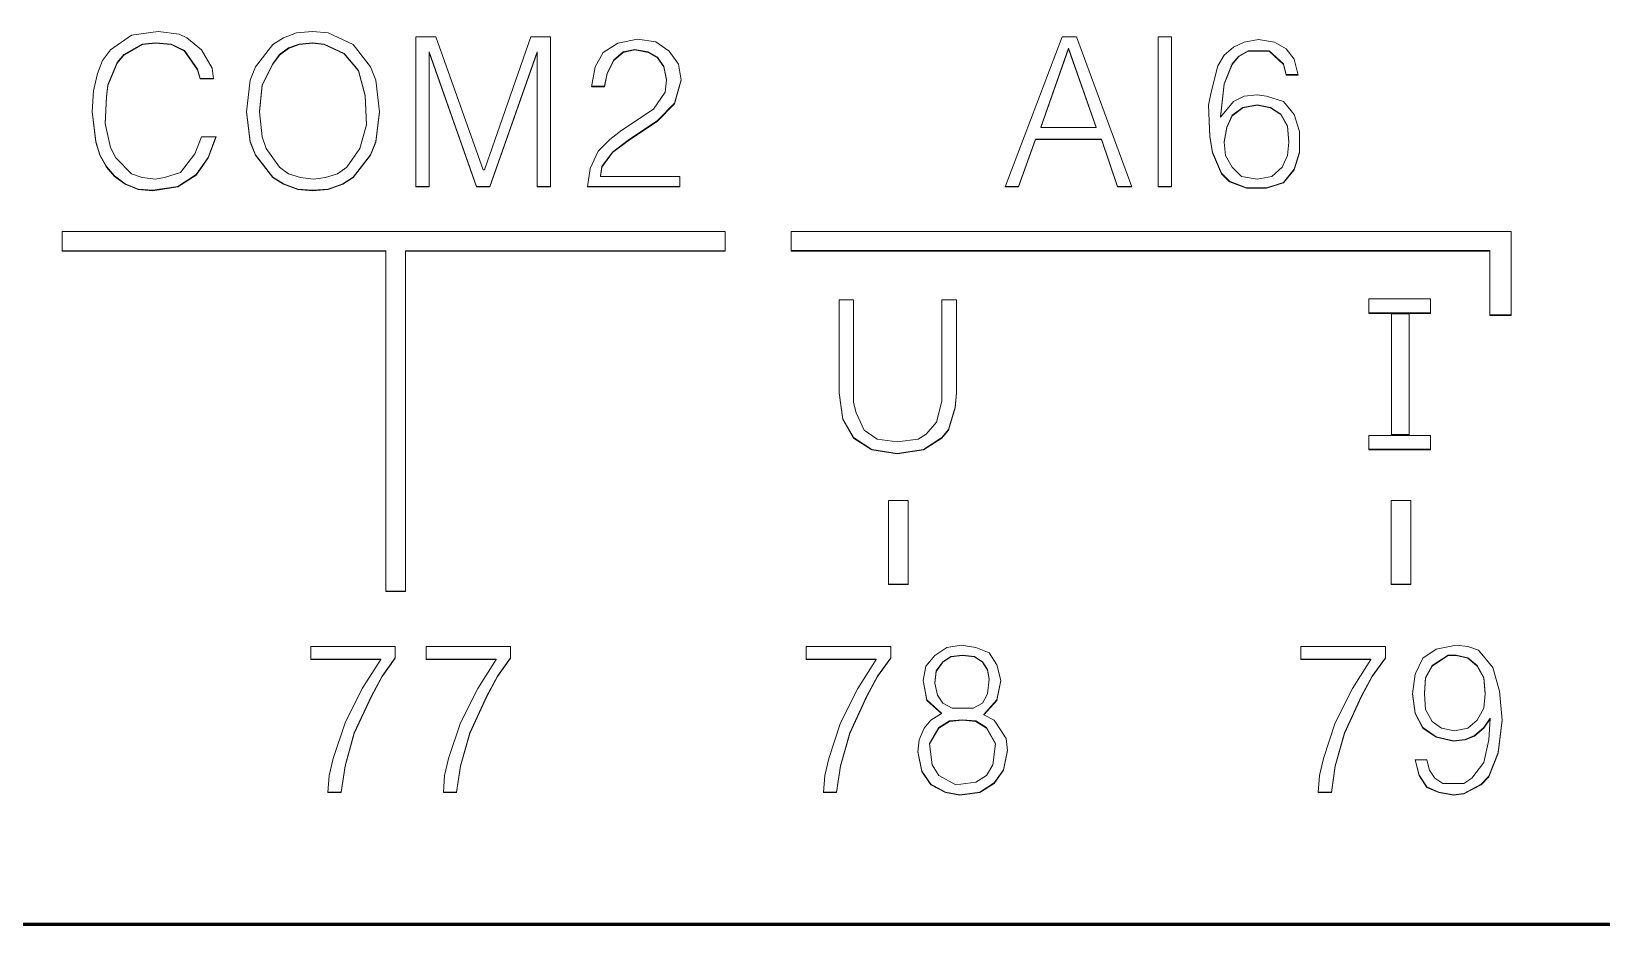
# Model space of a CAD drawing. Header units: millimetres. Extents: x 0 to 53000, y -591 to 24400.
# Drawn here: x 2863.5 to 2879.37, y 2871 to 2880.02 of the extents above; entities that cross this region are included whole.
import ezdxf
from ezdxf.enums import TextEntityAlignment as Align

# ---------------------------------------------------------------- set-up
doc = ezdxf.new("R2010")
doc.units = ezdxf.units.MM
doc.linetypes.add('K5LT_BASIC', pattern=[0])
doc.linetypes.add('K5LT_THIN', pattern=[0])
doc.layers.add('Основная', color=7, linetype='Continuous', lineweight=30)
doc.styles.add('текст', font='isocpeui.ttf')

# ---------------------------------------------------------------- blocks, each defined once
blk = doc.blocks.new('Программируемое реле ПР102')
at = {"layer": 'Основная', "linetype": 'K5LT_THIN', "lineweight": 18}
for p, q in [((76.343, -25.015), (76.13, -25.162)), ((76.61, -24.975), (76.343, -25.015)), ((76.823, -25.002), (76.61, -24.975)), ((76.903, -25.042), (76.823, -25.002)), ((77.05, -25.162), (76.903, -25.042)), ((77.877, -25.042), (77.77, -25.109)), ((78.01, -24.989), (77.877, -25.042)), ((78.17, -24.975), (78.01, -24.989)), ((78.33, -24.989), (78.17, -24.975)), ((78.583, -25.109), (78.33, -24.989)), ((79.417, -25.029), (79.217, -25.029)), ((79.217, -25.029), (79.217, -26.546)), ((79.897, -26.373), (79.417, -25.029)), ((80.377, -25.029), (79.91, -26.373)), ((80.577, -25.029), (80.377, -25.029)), ((80.577, -26.546), (80.577, -25.029)), ((81.457, -25.055), (81.257, -25.095)), ((81.643, -25.082), (81.457, -25.055)), ((85.747, -25.03), (85.173, -26.547)), ((85.893, -25.03), (85.747, -25.03)), ((86.453, -26.547), (85.893, -25.03)), ((86.853, -25.03), (86.72, -25.03)), ((86.72, -25.03), (86.72, -26.547)), ((86.853, -26.547), (86.853, -25.03)), ((87.733, -25.056), (87.587, -25.083)), ((87.893, -25.083), (87.733, -25.056)), ((76.13, -25.162), (76.05, -25.268)), ((76.197, -25.29), (76.263, -25.21)), ((76.197, -25.295), (76.263, -25.215)), ((76.263, -25.21), (76.45, -25.103)), ((76.263, -25.215), (76.45, -25.109)), ((76.263, -25.21), (76.263, -25.215)), ((76.45, -25.103), (76.583, -25.09)), ((76.45, -25.109), (76.583, -25.095)), ((76.45, -25.103), (76.45, -25.109)), ((76.583, -25.09), (76.583, -25.095)), ((76.583, -25.09), (76.743, -25.103)), ((76.583, -25.095), (76.743, -25.109)), ((76.743, -25.103), (76.743, -25.109)), ((76.743, -25.103), (76.877, -25.17)), ((76.743, -25.109), (76.877, -25.175)), ((76.877, -25.17), (76.877, -25.175)), ((76.877, -25.17), (77.01, -25.356)), ((76.877, -25.175), (77.01, -25.362)), ((77.157, -25.348), (77.05, -25.162)), ((77.77, -25.109), (77.597, -25.335)), ((77.77, -25.303), (77.837, -25.21)), ((77.77, -25.308), (77.837, -25.215)), ((77.837, -25.21), (77.93, -25.143)), ((77.837, -25.215), (77.93, -25.149)), ((77.837, -25.21), (77.837, -25.215)), ((77.93, -25.143), (78.037, -25.103)), ((77.93, -25.149), (78.037, -25.109)), ((77.93, -25.143), (77.93, -25.149)), ((78.037, -25.103), (78.17, -25.09)), ((78.037, -25.109), (78.17, -25.095)), ((78.037, -25.103), (78.037, -25.109)), ((78.17, -25.09), (78.17, -25.095)), ((78.17, -25.09), (78.29, -25.103)), ((78.17, -25.095), (78.29, -25.109)), ((78.29, -25.103), (78.29, -25.109)), ((78.29, -25.103), (78.49, -25.197)), ((78.29, -25.109), (78.49, -25.202)), ((78.49, -25.197), (78.49, -25.202)), ((78.49, -25.197), (78.637, -25.37)), ((78.49, -25.202), (78.637, -25.375)), ((78.757, -25.335), (78.583, -25.109)), ((79.35, -25.183), (79.83, -26.541)), ((79.35, -25.183), (79.35, -25.188)), ((79.35, -25.188), (79.83, -26.546)), ((79.35, -26.546), (79.35, -25.188)), ((79.963, -26.541), (80.443, -25.183)), ((79.963, -26.546), (80.443, -25.188)), ((80.443, -25.183), (80.443, -25.188)), ((80.443, -25.188), (80.443, -26.546)), ((81.11, -25.188), (81.03, -25.335)), ((81.257, -25.095), (81.11, -25.188)), ((81.217, -25.263), (81.31, -25.183)), ((81.217, -25.268), (81.31, -25.188)), ((81.31, -25.183), (81.43, -25.157)), ((81.31, -25.188), (81.43, -25.162)), ((81.31, -25.183), (81.31, -25.188)), ((81.43, -25.157), (81.563, -25.183)), ((81.43, -25.157), (81.43, -25.162)), ((81.43, -25.162), (81.563, -25.188)), ((81.563, -25.183), (81.563, -25.188)), ((81.563, -25.183), (81.657, -25.236)), ((81.563, -25.188), (81.657, -25.242)), ((81.777, -25.175), (81.643, -25.082)), ((81.87, -25.308), (81.777, -25.175)), ((85.533, -25.943), (85.813, -25.144)), ((85.533, -25.948), (85.813, -25.15)), ((85.813, -25.144), (85.813, -25.15)), ((85.813, -25.144), (86.093, -25.943)), ((85.813, -25.15), (86.093, -25.948)), ((87.387, -25.216), (87.32, -25.323)), ((87.48, -25.136), (87.387, -25.216)), ((87.467, -25.304), (87.533, -25.224)), ((87.467, -25.309), (87.533, -25.229)), ((87.587, -25.083), (87.48, -25.136)), ((87.533, -25.224), (87.627, -25.171)), ((87.533, -25.229), (87.627, -25.176)), ((87.533, -25.224), (87.533, -25.229)), ((87.627, -25.171), (87.627, -25.176)), ((87.627, -25.171), (87.84, -25.171)), ((87.627, -25.176), (87.84, -25.176)), ((87.84, -25.171), (87.987, -25.304)), ((87.84, -25.171), (87.84, -25.176)), ((87.84, -25.176), (87.987, -25.309)), ((88.013, -25.15), (87.893, -25.083)), ((88.093, -25.256), (88.013, -25.15)), ((76.05, -25.268), (75.997, -25.401)), ((76.103, -25.516), (76.197, -25.29)), ((76.103, -25.521), (76.197, -25.295)), ((76.197, -25.29), (76.197, -25.295)), ((77.01, -25.356), (77.01, -25.362)), ((77.01, -25.356), (77.037, -25.45)), ((77.01, -25.362), (77.037, -25.455)), ((77.17, -25.455), (77.157, -25.348)), ((77.597, -25.335), (77.543, -25.468)), ((77.663, -25.516), (77.77, -25.303)), ((77.663, -25.521), (77.77, -25.308)), ((77.77, -25.303), (77.77, -25.308)), ((78.637, -25.37), (78.703, -25.623)), ((78.637, -25.37), (78.637, -25.375)), ((78.637, -25.375), (78.703, -25.628)), ((78.81, -25.468), (78.757, -25.335)), ((81.03, -25.335), (80.99, -25.535)), ((81.15, -25.396), (81.217, -25.263)), ((81.15, -25.401), (81.217, -25.268)), ((81.217, -25.263), (81.217, -25.268)), ((81.657, -25.236), (81.723, -25.33)), ((81.657, -25.236), (81.657, -25.242)), ((81.657, -25.242), (81.723, -25.335)), ((81.723, -25.33), (81.75, -25.463)), ((81.723, -25.33), (81.723, -25.335)), ((81.723, -25.335), (81.75, -25.468)), ((81.897, -25.468), (81.87, -25.308)), ((87.32, -25.323), (87.253, -25.589)), ((87.387, -25.504), (87.467, -25.304)), ((87.387, -25.509), (87.467, -25.309)), ((87.467, -25.304), (87.467, -25.309)), ((87.987, -25.304), (87.987, -25.309)), ((87.987, -25.304), (88.013, -25.411)), ((87.987, -25.309), (88.013, -25.416)), ((88.133, -25.416), (88.093, -25.256)), ((75.997, -25.401), (75.957, -25.575)), ((76.09, -25.636), (76.103, -25.516)), ((76.09, -25.641), (76.103, -25.521)), ((76.103, -25.516), (76.103, -25.521)), ((77.037, -25.45), (77.037, -25.455)), ((77.037, -25.45), (77.169, -25.45)), ((77.037, -25.455), (77.17, -25.455)), ((77.543, -25.468), (77.503, -25.788)), ((77.637, -25.782), (77.663, -25.516)), ((77.637, -25.788), (77.663, -25.521)), ((77.663, -25.516), (77.663, -25.521)), ((78.85, -25.788), (78.81, -25.468)), ((80.99, -25.535), (81.123, -25.535)), ((80.991, -25.529), (81.123, -25.529)), ((81.123, -25.529), (81.15, -25.396)), ((81.123, -25.535), (81.15, -25.401)), ((81.123, -25.529), (81.123, -25.535)), ((81.15, -25.396), (81.15, -25.401)), ((81.75, -25.468), (81.737, -25.588)), ((81.75, -25.463), (81.75, -25.468)), ((81.83, -25.702), (81.896, -25.465)), ((81.83, -25.708), (81.897, -25.468)), ((87.347, -25.837), (87.387, -25.504)), ((87.347, -25.842), (87.387, -25.509)), ((87.387, -25.504), (87.387, -25.509)), ((88.013, -25.411), (88.013, -25.416)), ((88.013, -25.411), (88.132, -25.411)), ((88.013, -25.416), (88.133, -25.416)), ((75.957, -25.575), (75.943, -25.788)), ((76.077, -25.902), (76.09, -25.636)), ((76.077, -25.907), (76.09, -25.641)), ((76.09, -25.636), (76.09, -25.641)), ((78.703, -25.623), (78.717, -25.915)), ((78.703, -25.623), (78.703, -25.628)), ((78.703, -25.628), (78.717, -25.921)), ((81.737, -25.588), (81.617, -25.761)), ((81.657, -25.876), (81.83, -25.702)), ((81.657, -25.881), (81.83, -25.708)), ((81.83, -25.702), (81.83, -25.708)), ((87.253, -25.589), (87.227, -25.722)), ((87.48, -25.682), (87.347, -25.842)), ((87.587, -25.629), (87.48, -25.682)), ((87.72, -25.615), (87.587, -25.629)), ((87.813, -25.629), (87.72, -25.615)), ((87.987, -25.682), (87.813, -25.629)), ((88.093, -25.815), (87.987, -25.682)), ((75.943, -25.784), (75.983, -26.089)), ((75.943, -25.788), (75.983, -26.094)), ((77.503, -25.788), (77.543, -26.094)), ((77.504, -25.785), (77.543, -26.089)), ((77.637, -25.782), (77.637, -25.788)), ((77.663, -26.041), (77.637, -25.788)), ((78.81, -26.089), (78.85, -25.785)), ((78.81, -26.094), (78.85, -25.788)), ((81.617, -25.761), (81.297, -25.974)), ((87.227, -25.721), (87.24, -26.036)), ((87.227, -25.722), (87.24, -26.042)), ((87.347, -25.837), (87.347, -25.842)), ((87.413, -25.943), (87.467, -25.823)), ((87.413, -25.948), (87.467, -25.829)), ((87.467, -25.823), (87.573, -25.743)), ((87.467, -25.829), (87.573, -25.749)), ((87.467, -25.823), (87.467, -25.829)), ((87.573, -25.743), (87.72, -25.717)), ((87.573, -25.749), (87.72, -25.722)), ((87.573, -25.743), (87.573, -25.749)), ((87.72, -25.717), (87.72, -25.722)), ((87.72, -25.717), (87.853, -25.743)), ((87.72, -25.722), (87.853, -25.749)), ((87.853, -25.743), (87.853, -25.749)), ((87.853, -25.743), (87.96, -25.81)), ((87.853, -25.749), (87.96, -25.815)), ((87.96, -25.81), (87.96, -25.815)), ((87.96, -25.81), (88.027, -25.93)), ((87.96, -25.815), (88.027, -25.935)), ((88.147, -25.988), (88.093, -25.815)), ((76.077, -25.902), (76.077, -25.907)), ((76.13, -26.147), (76.077, -25.907)), ((78.717, -25.921), (78.65, -26.16)), ((78.717, -25.915), (78.717, -25.921)), ((81.297, -25.974), (81.177, -26.067)), ((81.363, -26.075), (81.657, -25.876)), ((81.363, -26.08), (81.657, -25.881)), ((81.657, -25.876), (81.657, -25.881)), ((85.533, -25.943), (85.533, -25.948)), ((86.093, -25.948), (85.533, -25.948)), ((86.093, -25.943), (86.093, -25.948)), ((87.387, -26.09), (87.413, -25.943)), ((87.387, -26.095), (87.413, -25.948)), ((87.413, -25.943), (87.413, -25.948)), ((88.027, -25.93), (88.04, -26.09)), ((88.027, -25.93), (88.027, -25.935)), ((88.027, -25.935), (88.04, -26.095)), ((88.147, -26.201), (88.147, -25.988)), ((75.983, -26.089), (76.023, -26.222)), ((75.983, -26.089), (75.983, -26.094)), ((75.983, -26.094), (76.023, -26.227)), ((76.183, -26.254), (76.13, -26.147)), ((77.05, -26.041), (76.983, -26.214)), ((77.197, -26.041), (77.05, -26.041)), ((77.117, -26.254), (77.197, -26.041)), ((77.117, -26.248), (77.195, -26.041)), ((77.543, -26.089), (77.597, -26.222)), ((77.543, -26.089), (77.543, -26.094)), ((77.543, -26.094), (77.597, -26.227)), ((77.703, -26.16), (77.663, -26.041)), ((77.837, -26.347), (77.703, -26.16)), ((78.65, -26.16), (78.517, -26.347)), ((78.757, -26.222), (78.81, -26.089)), ((78.757, -26.227), (78.81, -26.094)), ((78.81, -26.089), (78.81, -26.094)), ((81.177, -26.067), (81.057, -26.187)), ((81.203, -26.195), (81.363, -26.075)), ((81.203, -26.2), (81.363, -26.08)), ((81.363, -26.075), (81.363, -26.08)), ((85.307, -26.542), (85.48, -26.063)), ((85.307, -26.547), (85.48, -26.068)), ((85.48, -26.063), (85.48, -26.068)), ((85.48, -26.063), (86.147, -26.063)), ((85.48, -26.068), (86.147, -26.068)), ((86.147, -26.063), (86.147, -26.068)), ((86.147, -26.063), (86.307, -26.542)), ((86.147, -26.068), (86.307, -26.547)), ((87.24, -26.036), (87.267, -26.196)), ((87.24, -26.036), (87.24, -26.042)), ((87.24, -26.042), (87.267, -26.201)), ((87.387, -26.09), (87.387, -26.095)), ((87.4, -26.228), (87.387, -26.095)), ((88.04, -26.095), (88.027, -26.228)), ((88.04, -26.09), (88.04, -26.095)), ((76.023, -26.222), (76.09, -26.341)), ((76.023, -26.222), (76.023, -26.227)), ((76.023, -26.227), (76.09, -26.347)), ((76.09, -26.341), (76.09, -26.347)), ((76.09, -26.341), (76.17, -26.435)), ((76.343, -26.413), (76.183, -26.254)), ((76.983, -26.214), (76.837, -26.4)), ((76.997, -26.421), (77.117, -26.248)), ((76.997, -26.427), (77.117, -26.254)), ((77.117, -26.248), (77.117, -26.254)), ((77.597, -26.222), (77.597, -26.227)), ((77.597, -26.222), (77.77, -26.448)), ((77.597, -26.227), (77.77, -26.453)), ((78.583, -26.448), (78.757, -26.222)), ((78.583, -26.453), (78.757, -26.227)), ((78.757, -26.222), (78.757, -26.227)), ((81.057, -26.187), (80.977, -26.36)), ((81.083, -26.435), (81.097, -26.341)), ((81.097, -26.341), (81.203, -26.195)), ((81.097, -26.347), (81.203, -26.2)), ((81.097, -26.341), (81.097, -26.347)), ((81.203, -26.195), (81.203, -26.2)), ((87.267, -26.196), (87.36, -26.409)), ((87.267, -26.196), (87.267, -26.201)), ((87.267, -26.201), (87.36, -26.414)), ((87.467, -26.348), (87.4, -26.228)), ((88.027, -26.228), (87.973, -26.348)), ((88.093, -26.369), (88.147, -26.196)), ((88.093, -26.374), (88.147, -26.201)), ((76.09, -26.347), (76.17, -26.44)), ((76.17, -26.435), (76.277, -26.515)), ((76.17, -26.435), (76.17, -26.44)), ((76.17, -26.44), (76.277, -26.52)), ((76.45, -26.453), (76.343, -26.413)), ((76.583, -26.467), (76.45, -26.453)), ((76.677, -26.453), (76.583, -26.467)), ((76.837, -26.4), (76.677, -26.453)), ((76.81, -26.541), (76.997, -26.421)), ((76.81, -26.546), (76.997, -26.427)), ((76.997, -26.421), (76.997, -26.427)), ((77.77, -26.448), (77.877, -26.515)), ((77.77, -26.448), (77.77, -26.453)), ((77.77, -26.453), (77.877, -26.52)), ((77.93, -26.413), (77.837, -26.347)), ((78.05, -26.453), (77.93, -26.413)), ((78.183, -26.467), (78.05, -26.453)), ((78.303, -26.453), (78.183, -26.467)), ((78.423, -26.413), (78.303, -26.453)), ((78.517, -26.347), (78.423, -26.413)), ((78.477, -26.515), (78.583, -26.448)), ((78.477, -26.52), (78.583, -26.453)), ((78.583, -26.448), (78.583, -26.453)), ((79.91, -26.373), (79.897, -26.373)), ((80.977, -26.36), (80.95, -26.546)), ((81.083, -26.44), (81.097, -26.347)), ((81.083, -26.435), (81.083, -26.44)), ((81.883, -26.44), (81.083, -26.44)), ((81.883, -26.546), (81.883, -26.44)), ((87.36, -26.409), (87.44, -26.489)), ((87.36, -26.409), (87.36, -26.414)), ((87.36, -26.414), (87.44, -26.494)), ((87.44, -26.489), (87.44, -26.494)), ((87.44, -26.489), (87.613, -26.555)), ((87.44, -26.494), (87.613, -26.561)), ((87.56, -26.441), (87.467, -26.348)), ((87.72, -26.468), (87.56, -26.441)), ((87.867, -26.441), (87.72, -26.468)), ((87.813, -26.555), (87.987, -26.502)), ((87.973, -26.348), (87.867, -26.441)), ((87.987, -26.502), (88.093, -26.369)), ((87.987, -26.507), (88.093, -26.374)), ((87.987, -26.502), (87.987, -26.507)), ((88.093, -26.369), (88.093, -26.374)), ((76.277, -26.515), (76.277, -26.52)), ((76.277, -26.515), (76.41, -26.568)), ((76.277, -26.52), (76.41, -26.573)), ((76.41, -26.568), (76.557, -26.581)), ((76.41, -26.568), (76.41, -26.573)), ((76.41, -26.573), (76.557, -26.586)), ((76.557, -26.581), (76.81, -26.541)), ((76.557, -26.586), (76.81, -26.546)), ((76.557, -26.581), (76.557, -26.586)), ((76.81, -26.541), (76.81, -26.546)), ((77.877, -26.515), (78.023, -26.568)), ((77.877, -26.515), (77.877, -26.52)), ((77.877, -26.52), (78.023, -26.573)), ((78.023, -26.568), (78.17, -26.581)), ((78.023, -26.568), (78.023, -26.573)), ((78.023, -26.573), (78.17, -26.586)), ((78.17, -26.581), (78.33, -26.568)), ((78.17, -26.586), (78.33, -26.573)), ((78.17, -26.581), (78.17, -26.586)), ((78.33, -26.568), (78.477, -26.515)), ((78.33, -26.573), (78.477, -26.52)), ((78.33, -26.568), (78.33, -26.573)), ((78.477, -26.515), (78.477, -26.52)), ((79.217, -26.541), (79.35, -26.541)), ((79.217, -26.546), (79.35, -26.546)), ((79.83, -26.541), (79.83, -26.546)), ((79.83, -26.541), (79.963, -26.541)), ((79.83, -26.546), (79.963, -26.546)), ((79.963, -26.541), (79.963, -26.546)), ((80.443, -26.541), (80.577, -26.541)), ((80.443, -26.546), (80.577, -26.546)), ((80.95, -26.546), (81.883, -26.546)), ((80.951, -26.541), (81.883, -26.541)), ((85.173, -26.547), (85.307, -26.547)), ((85.175, -26.542), (85.307, -26.542)), ((85.307, -26.542), (85.307, -26.547)), ((86.307, -26.542), (86.451, -26.542)), ((86.307, -26.542), (86.307, -26.547)), ((86.307, -26.547), (86.453, -26.547)), ((86.72, -26.542), (86.853, -26.542)), ((86.72, -26.547), (86.853, -26.547)), ((87.613, -26.555), (87.613, -26.561)), ((87.613, -26.555), (87.813, -26.555)), ((87.613, -26.561), (87.813, -26.561)), ((87.813, -26.561), (87.987, -26.507)), ((87.813, -26.555), (87.813, -26.561)), ((75.643, -27.197), (75.643, -26.997)), ((75.643, -26.997), (82.343, -26.997)), ((82.343, -27.197), (82.343, -26.997)), ((83.011, -27.195), (83.011, -26.998)), ((83.011, -26.998), (90.286, -26.998)), ((90.286, -26.998), (90.286, -27.845)), ((75.643, -27.191), (78.913, -27.191)), ((75.643, -27.197), (78.913, -27.197)), ((78.913, -27.191), (78.913, -27.197)), ((78.913, -30.635), (78.913, -27.197)), ((79.113, -27.191), (79.113, -27.197)), ((79.113, -27.191), (82.343, -27.191)), ((79.113, -30.635), (79.113, -27.197)), ((79.113, -27.197), (82.343, -27.197)), ((90.072, -27.19), (83.011, -27.19)), ((90.072, -27.195), (83.011, -27.195)), ((90.072, -27.19), (90.072, -27.195)), ((90.072, -27.845), (90.072, -27.195)), ((83.639, -27.686), (83.493, -27.686)), ((83.493, -27.686), (83.493, -28.631)), ((83.639, -28.725), (83.639, -27.686)), ((84.679, -27.686), (84.533, -27.686)), ((84.533, -27.686), (84.533, -28.711)), ((84.679, -28.631), (84.679, -27.686)), ((88.848, -27.825), (88.848, -27.679)), ((88.848, -27.679), (89.47, -27.679)), ((89.47, -27.679), (89.47, -27.825)), ((89.47, -27.82), (88.848, -27.82)), ((89.47, -27.825), (88.848, -27.825)), ((89.077, -27.828), (89.254, -27.828)), ((89.077, -29.055), (89.077, -27.828)), ((89.254, -27.828), (89.254, -29.055)), ((90.286, -27.84), (90.072, -27.84)), ((90.286, -27.845), (90.072, -27.845)), ((83.493, -28.626), (83.533, -28.892)), ((83.493, -28.631), (83.533, -28.898)), ((83.666, -28.831), (83.639, -28.725)), ((84.533, -28.711), (84.479, -28.924)), ((84.666, -28.773), (84.679, -28.626)), ((84.666, -28.778), (84.679, -28.631)), ((83.746, -29.004), (83.666, -28.831)), ((84.599, -28.999), (84.666, -28.773)), ((84.599, -29.004), (84.666, -28.778)), ((84.666, -28.773), (84.666, -28.778)), ((83.533, -28.892), (83.639, -29.079)), ((83.533, -28.892), (83.533, -28.898)), ((83.533, -28.898), (83.639, -29.084)), ((83.879, -29.097), (83.746, -29.004)), ((84.479, -28.924), (84.373, -29.044)), ((84.533, -29.079), (84.599, -28.999)), ((84.533, -29.084), (84.599, -29.004)), ((84.599, -28.999), (84.599, -29.004)), ((83.639, -29.079), (83.639, -29.084)), ((83.639, -29.079), (83.826, -29.199)), ((83.639, -29.084), (83.826, -29.204)), ((83.826, -29.199), (83.826, -29.204)), ((83.826, -29.199), (84.079, -29.239)), ((84.079, -29.124), (83.879, -29.097)), ((84.293, -29.097), (84.079, -29.124)), ((84.079, -29.239), (84.346, -29.199)), ((84.373, -29.044), (84.293, -29.097)), ((84.346, -29.199), (84.533, -29.079)), ((84.346, -29.204), (84.533, -29.084)), ((84.346, -29.199), (84.346, -29.204)), ((84.533, -29.079), (84.533, -29.084)), ((88.848, -29.203), (88.848, -29.057)), ((88.848, -29.057), (89.47, -29.057)), ((89.47, -29.198), (88.848, -29.198)), ((89.254, -29.049), (89.077, -29.049)), ((89.254, -29.055), (89.077, -29.055)), ((89.47, -29.057), (89.47, -29.203)), ((83.826, -29.204), (84.079, -29.244)), ((84.079, -29.244), (84.346, -29.204)), ((84.079, -29.239), (84.079, -29.244)), ((89.47, -29.203), (88.848, -29.203)), ((83.992, -30.565), (83.992, -29.716)), ((83.992, -29.716), (84.193, -29.716)), ((84.193, -29.716), (84.193, -30.565)), ((89.072, -29.716), (89.273, -29.716)), ((89.072, -30.565), (89.072, -29.716)), ((89.273, -29.716), (89.273, -30.565)), ((84.193, -30.56), (83.992, -30.56)), ((84.193, -30.565), (83.992, -30.565)), ((89.273, -30.56), (89.072, -30.56)), ((89.273, -30.565), (89.072, -30.565)), ((78.913, -30.63), (79.113, -30.63)), ((78.913, -30.635), (79.113, -30.635)), ((78.154, -31.189), (78.154, -31.322)), ((79.007, -31.189), (78.154, -31.189)), ((79.007, -31.309), (79.007, -31.189)), ((79.321, -31.189), (79.321, -31.322)), ((80.174, -31.189), (79.321, -31.189)), ((80.174, -31.309), (80.174, -31.189)), ((84.015, -31.189), (83.162, -31.189)), ((83.162, -31.189), (83.162, -31.322)), ((84.015, -31.309), (84.015, -31.189)), ((84.582, -31.202), (84.462, -31.282)), ((84.729, -31.176), (84.582, -31.202)), ((84.875, -31.202), (84.729, -31.176)), ((85.009, -31.256), (84.875, -31.202)), ((85.089, -31.376), (85.009, -31.256)), ((89.015, -31.189), (88.162, -31.189)), ((88.162, -31.189), (88.162, -31.322)), ((89.015, -31.309), (89.015, -31.189)), ((89.529, -31.216), (89.395, -31.309)), ((89.729, -31.176), (89.529, -31.216)), ((89.849, -31.189), (89.729, -31.176)), ((89.955, -31.229), (89.849, -31.189)), ((90.102, -31.402), (89.955, -31.229)), ((78.154, -31.317), (78.861, -31.317)), ((78.154, -31.322), (78.861, -31.322)), ((78.861, -31.322), (78.674, -31.615)), ((78.861, -31.317), (78.861, -31.322)), ((78.874, -31.49), (79.007, -31.304)), ((78.874, -31.495), (79.007, -31.309)), ((79.321, -31.317), (80.027, -31.317)), ((79.321, -31.322), (80.027, -31.322)), ((80.027, -31.322), (79.841, -31.615)), ((80.027, -31.317), (80.027, -31.322)), ((80.041, -31.49), (80.174, -31.304)), ((80.041, -31.495), (80.174, -31.309)), ((83.162, -31.317), (83.869, -31.317)), ((83.162, -31.322), (83.869, -31.322)), ((83.869, -31.322), (83.682, -31.615)), ((83.869, -31.317), (83.869, -31.322)), ((83.882, -31.49), (84.015, -31.304)), ((83.882, -31.495), (84.015, -31.309)), ((84.369, -31.389), (84.342, -31.535)), ((84.462, -31.282), (84.369, -31.389)), ((84.475, -31.437), (84.542, -31.344)), ((84.475, -31.442), (84.542, -31.349)), ((84.542, -31.344), (84.622, -31.29)), ((84.542, -31.349), (84.622, -31.296)), ((84.542, -31.344), (84.542, -31.349)), ((84.622, -31.29), (84.742, -31.277)), ((84.622, -31.296), (84.742, -31.282)), ((84.622, -31.29), (84.622, -31.296)), ((84.742, -31.277), (84.862, -31.29)), ((84.742, -31.277), (84.742, -31.282)), ((84.742, -31.282), (84.862, -31.296)), ((84.862, -31.29), (84.942, -31.344)), ((84.862, -31.29), (84.862, -31.296)), ((84.862, -31.296), (84.942, -31.349)), ((84.942, -31.344), (84.942, -31.349)), ((84.942, -31.344), (84.995, -31.424)), ((84.942, -31.349), (84.995, -31.429)), ((85.129, -31.535), (85.089, -31.376)), ((88.162, -31.317), (88.869, -31.317)), ((88.162, -31.322), (88.869, -31.322)), ((88.869, -31.322), (88.682, -31.615)), ((88.869, -31.317), (88.869, -31.322)), ((88.882, -31.49), (89.015, -31.304)), ((88.882, -31.495), (89.015, -31.309)), ((89.395, -31.309), (89.315, -31.469)), ((89.422, -31.503), (89.489, -31.384)), ((89.422, -31.509), (89.489, -31.389)), ((89.489, -31.384), (89.649, -31.277)), ((89.489, -31.389), (89.649, -31.282)), ((89.489, -31.384), (89.489, -31.389)), ((89.649, -31.277), (89.649, -31.282)), ((89.649, -31.277), (89.729, -31.277)), ((89.649, -31.282), (89.729, -31.282)), ((89.729, -31.277), (89.729, -31.282)), ((89.729, -31.277), (89.849, -31.304)), ((89.729, -31.282), (89.849, -31.309)), ((89.849, -31.304), (89.942, -31.384)), ((89.849, -31.304), (89.849, -31.309)), ((89.849, -31.309), (89.942, -31.389)), ((89.942, -31.384), (89.942, -31.389)), ((89.942, -31.384), (90.009, -31.503)), ((89.942, -31.389), (90.009, -31.509)), ((90.169, -31.642), (90.102, -31.402)), ((78.767, -31.69), (78.874, -31.49)), ((78.767, -31.695), (78.874, -31.495)), ((78.874, -31.49), (78.874, -31.495)), ((79.934, -31.69), (80.041, -31.49)), ((79.934, -31.695), (80.041, -31.495)), ((80.041, -31.49), (80.041, -31.495)), ((83.775, -31.69), (83.882, -31.49)), ((83.775, -31.695), (83.882, -31.495)), ((83.882, -31.49), (83.882, -31.495)), ((84.342, -31.533), (84.382, -31.73)), ((84.342, -31.535), (84.382, -31.735)), ((84.462, -31.557), (84.475, -31.437)), ((84.462, -31.562), (84.475, -31.442)), ((84.462, -31.557), (84.462, -31.562)), ((84.489, -31.682), (84.462, -31.562)), ((84.475, -31.437), (84.475, -31.442)), ((84.995, -31.424), (85.009, -31.517)), ((84.995, -31.424), (84.995, -31.429)), ((84.995, -31.429), (85.009, -31.522)), ((85.009, -31.522), (84.995, -31.668)), ((85.009, -31.517), (85.009, -31.522)), ((85.089, -31.73), (85.128, -31.533)), ((85.089, -31.735), (85.129, -31.535)), ((88.775, -31.69), (88.882, -31.49)), ((88.775, -31.695), (88.882, -31.495)), ((88.882, -31.49), (88.882, -31.495)), ((89.315, -31.469), (89.289, -31.668)), ((89.409, -31.663), (89.422, -31.503)), ((89.409, -31.668), (89.422, -31.509)), ((89.422, -31.503), (89.422, -31.509)), ((90.009, -31.503), (90.009, -31.509)), ((90.009, -31.503), (90.022, -31.663)), ((90.009, -31.509), (90.022, -31.668)), ((78.674, -31.615), (78.501, -31.961)), ((78.594, -32.063), (78.767, -31.69)), ((78.594, -32.068), (78.767, -31.695)), ((78.767, -31.69), (78.767, -31.695)), ((79.841, -31.615), (79.667, -31.961)), ((79.761, -32.063), (79.934, -31.69)), ((79.761, -32.068), (79.934, -31.695)), ((79.934, -31.69), (79.934, -31.695)), ((83.682, -31.615), (83.509, -31.961)), ((83.602, -32.063), (83.775, -31.69)), ((83.602, -32.068), (83.775, -31.695)), ((83.775, -31.69), (83.775, -31.695)), ((84.382, -31.73), (84.529, -31.863)), ((84.382, -31.73), (84.382, -31.735)), ((84.382, -31.735), (84.529, -31.868)), ((84.542, -31.762), (84.489, -31.682)), ((84.995, -31.668), (84.942, -31.762)), ((84.955, -31.876), (85.089, -31.73)), ((84.955, -31.882), (85.089, -31.735)), ((85.089, -31.73), (85.089, -31.735)), ((88.682, -31.615), (88.509, -31.961)), ((88.602, -32.063), (88.775, -31.69)), ((88.602, -32.068), (88.775, -31.695)), ((88.775, -31.69), (88.775, -31.695)), ((89.289, -31.666), (89.315, -31.863)), ((89.289, -31.668), (89.315, -31.868)), ((89.409, -31.663), (89.409, -31.668)), ((89.422, -31.828), (89.409, -31.668)), ((90.022, -31.668), (90.009, -31.815)), ((90.022, -31.663), (90.022, -31.668)), ((90.195, -31.935), (90.169, -31.642)), ((84.529, -31.868), (84.422, -31.935)), ((84.529, -31.863), (84.529, -31.868)), ((84.635, -31.815), (84.542, -31.762)), ((84.849, -31.815), (84.635, -31.815)), ((84.942, -31.762), (84.849, -31.815)), ((84.955, -31.876), (84.955, -31.882)), ((85.062, -31.935), (84.955, -31.882)), ((89.315, -31.863), (89.315, -31.868)), ((89.315, -31.863), (89.395, -32.009)), ((89.315, -31.868), (89.395, -32.015)), ((89.489, -31.948), (89.422, -31.828)), ((90.009, -31.815), (89.942, -31.935)), ((78.501, -31.961), (78.381, -32.321)), ((79.667, -31.961), (79.547, -32.321)), ((83.509, -31.961), (83.389, -32.321)), ((84.355, -32.015), (84.302, -32.135)), ((84.422, -31.935), (84.355, -32.015)), ((84.409, -32.169), (84.502, -32.009)), ((84.409, -32.174), (84.502, -32.015)), ((84.502, -32.009), (84.609, -31.943)), ((84.502, -32.015), (84.609, -31.948)), ((84.502, -32.009), (84.502, -32.015)), ((84.609, -31.943), (84.742, -31.93)), ((84.609, -31.948), (84.742, -31.935)), ((84.609, -31.943), (84.609, -31.948)), ((84.742, -31.93), (84.742, -31.935)), ((84.742, -31.93), (84.875, -31.943)), ((84.742, -31.935), (84.875, -31.948)), ((84.875, -31.943), (84.982, -32.009)), ((84.875, -31.943), (84.875, -31.948)), ((84.875, -31.948), (84.982, -32.015)), ((84.982, -32.009), (85.075, -32.169)), ((84.982, -32.009), (84.982, -32.015)), ((84.982, -32.015), (85.075, -32.174)), ((85.182, -32.121), (85.062, -31.935)), ((88.509, -31.961), (88.389, -32.321)), ((89.395, -32.009), (89.395, -32.015)), ((89.395, -32.009), (89.529, -32.103)), ((89.395, -32.015), (89.529, -32.108)), ((89.582, -32.015), (89.489, -31.948)), ((89.715, -32.041), (89.582, -32.015)), ((89.849, -32.015), (89.715, -32.041)), ((89.942, -31.935), (89.849, -32.015)), ((89.915, -32.089), (90.009, -32.009)), ((89.915, -32.095), (90.009, -32.015)), ((90.009, -32.009), (90.075, -31.916)), ((90.009, -32.015), (90.075, -31.921)), ((90.009, -32.009), (90.009, -32.015)), ((90.075, -31.921), (90.062, -32.135)), ((90.075, -31.916), (90.075, -31.921)), ((90.155, -32.262), (90.195, -31.932)), ((90.155, -32.268), (90.195, -31.935)), ((78.501, -32.396), (78.594, -32.063)), ((78.501, -32.401), (78.594, -32.068)), ((78.594, -32.063), (78.594, -32.068)), ((79.667, -32.396), (79.761, -32.063)), ((79.667, -32.401), (79.761, -32.068)), ((79.761, -32.063), (79.761, -32.068)), ((83.509, -32.396), (83.602, -32.063)), ((83.509, -32.401), (83.602, -32.068)), ((83.602, -32.063), (83.602, -32.068)), ((84.302, -32.135), (84.289, -32.254)), ((84.409, -32.169), (84.409, -32.174)), ((84.435, -32.387), (84.409, -32.174)), ((85.075, -32.174), (85.049, -32.387)), ((85.075, -32.169), (85.075, -32.174)), ((85.195, -32.241), (85.182, -32.121)), ((88.509, -32.396), (88.602, -32.063)), ((88.509, -32.401), (88.602, -32.068)), ((88.602, -32.063), (88.602, -32.068)), ((89.529, -32.103), (89.702, -32.143)), ((89.529, -32.103), (89.529, -32.108)), ((89.529, -32.108), (89.702, -32.148)), ((89.702, -32.143), (89.822, -32.129)), ((89.702, -32.148), (89.822, -32.135)), ((89.702, -32.143), (89.702, -32.148)), ((89.822, -32.129), (89.915, -32.089)), ((89.822, -32.135), (89.915, -32.095)), ((89.822, -32.129), (89.822, -32.135)), ((89.915, -32.089), (89.915, -32.095)), ((90.062, -32.135), (90.009, -32.361)), ((78.381, -32.321), (78.341, -32.494)), ((79.547, -32.321), (79.507, -32.494)), ((83.389, -32.321), (83.349, -32.494)), ((84.289, -32.251), (84.329, -32.449)), ((84.289, -32.254), (84.329, -32.454)), ((85.155, -32.436), (85.195, -32.238)), ((85.155, -32.441), (85.195, -32.241)), ((88.389, -32.321), (88.349, -32.494)), ((89.315, -32.334), (89.355, -32.494)), ((89.435, -32.334), (89.315, -32.334)), ((89.317, -32.334), (89.355, -32.489)), ((89.462, -32.441), (89.435, -32.334)), ((90.009, -32.361), (89.889, -32.521)), ((90.062, -32.502), (90.155, -32.262)), ((90.062, -32.507), (90.155, -32.268)), ((90.155, -32.262), (90.155, -32.268)), ((78.341, -32.494), (78.327, -32.667)), ((78.461, -32.662), (78.501, -32.396)), ((78.461, -32.667), (78.501, -32.401)), ((78.501, -32.396), (78.501, -32.401)), ((79.507, -32.494), (79.494, -32.667)), ((79.627, -32.662), (79.667, -32.396)), ((79.627, -32.667), (79.667, -32.401)), ((79.667, -32.396), (79.667, -32.401)), ((83.349, -32.494), (83.335, -32.667)), ((83.469, -32.662), (83.509, -32.396)), ((83.469, -32.667), (83.509, -32.401)), ((83.509, -32.396), (83.509, -32.401)), ((84.329, -32.449), (84.422, -32.582)), ((84.329, -32.449), (84.329, -32.454)), ((84.329, -32.454), (84.422, -32.587)), ((84.502, -32.494), (84.435, -32.387)), ((84.675, -32.587), (84.502, -32.494)), ((84.982, -32.494), (84.875, -32.561)), ((85.049, -32.387), (84.982, -32.494)), ((85.062, -32.569), (85.155, -32.436)), ((85.062, -32.574), (85.155, -32.441)), ((85.155, -32.436), (85.155, -32.441)), ((88.349, -32.494), (88.335, -32.667)), ((88.469, -32.662), (88.509, -32.396)), ((88.469, -32.667), (88.509, -32.401)), ((88.509, -32.396), (88.509, -32.401)), ((89.355, -32.489), (89.435, -32.609)), ((89.355, -32.489), (89.355, -32.494)), ((89.355, -32.494), (89.435, -32.614)), ((89.515, -32.521), (89.462, -32.441)), ((89.595, -32.574), (89.515, -32.521)), ((89.889, -32.521), (89.809, -32.574)), ((89.982, -32.582), (90.062, -32.502)), ((89.982, -32.587), (90.062, -32.507)), ((90.062, -32.502), (90.062, -32.507)), ((78.327, -32.667), (78.461, -32.667)), ((78.328, -32.662), (78.461, -32.662)), ((78.461, -32.662), (78.461, -32.667)), ((79.494, -32.662), (79.627, -32.662)), ((79.494, -32.667), (79.627, -32.667)), ((79.627, -32.662), (79.627, -32.667)), ((83.335, -32.667), (83.469, -32.667)), ((83.336, -32.662), (83.469, -32.662)), ((83.469, -32.662), (83.469, -32.667)), ((84.422, -32.582), (84.422, -32.587)), ((84.422, -32.582), (84.569, -32.662)), ((84.422, -32.587), (84.569, -32.667)), ((84.569, -32.662), (84.569, -32.667)), ((84.569, -32.662), (84.715, -32.688)), ((84.569, -32.667), (84.715, -32.694)), ((84.875, -32.561), (84.675, -32.587)), ((84.715, -32.688), (84.915, -32.662)), ((84.715, -32.694), (84.915, -32.667)), ((84.715, -32.688), (84.715, -32.694)), ((84.915, -32.662), (85.062, -32.569)), ((84.915, -32.667), (85.062, -32.574)), ((84.915, -32.662), (84.915, -32.667)), ((85.062, -32.569), (85.062, -32.574)), ((88.335, -32.667), (88.469, -32.667)), ((88.336, -32.662), (88.469, -32.662)), ((88.469, -32.662), (88.469, -32.667)), ((89.435, -32.609), (89.435, -32.614)), ((89.435, -32.609), (89.555, -32.662)), ((89.435, -32.614), (89.555, -32.667)), ((89.555, -32.662), (89.555, -32.667)), ((89.555, -32.662), (89.702, -32.688)), ((89.555, -32.667), (89.702, -32.694)), ((89.809, -32.574), (89.595, -32.574)), ((89.702, -32.688), (89.809, -32.675)), ((89.702, -32.694), (89.809, -32.68)), ((89.702, -32.688), (89.702, -32.694)), ((89.809, -32.675), (89.982, -32.582)), ((89.809, -32.68), (89.982, -32.587)), ((89.809, -32.675), (89.809, -32.68)), ((89.982, -32.582), (89.982, -32.587))]:
    blk.add_line(p, q, dxfattribs=at)
at = {"layer": 'Основная', "linetype": 'K5LT_BASIC', "lineweight": 60}
blk.add_line((116.75, -34), (0.25, -34), dxfattribs=at)
at = {"layer": 'Основная', "style": 'текст'}
blk.add_attdef('№', text='', height=40, dxfattribs=at).set_placement((57, -88), align=Align.MIDDLE_CENTER)

msp = doc.modelspace()

# ---------------------------------------------------------------- block references
at = {"layer": 'Основная'}
msp.add_blockref('Программируемое реле ПР102', (2788.17049, 2905), dxfattribs=at)

doc.saveas('drawing.dxf')
